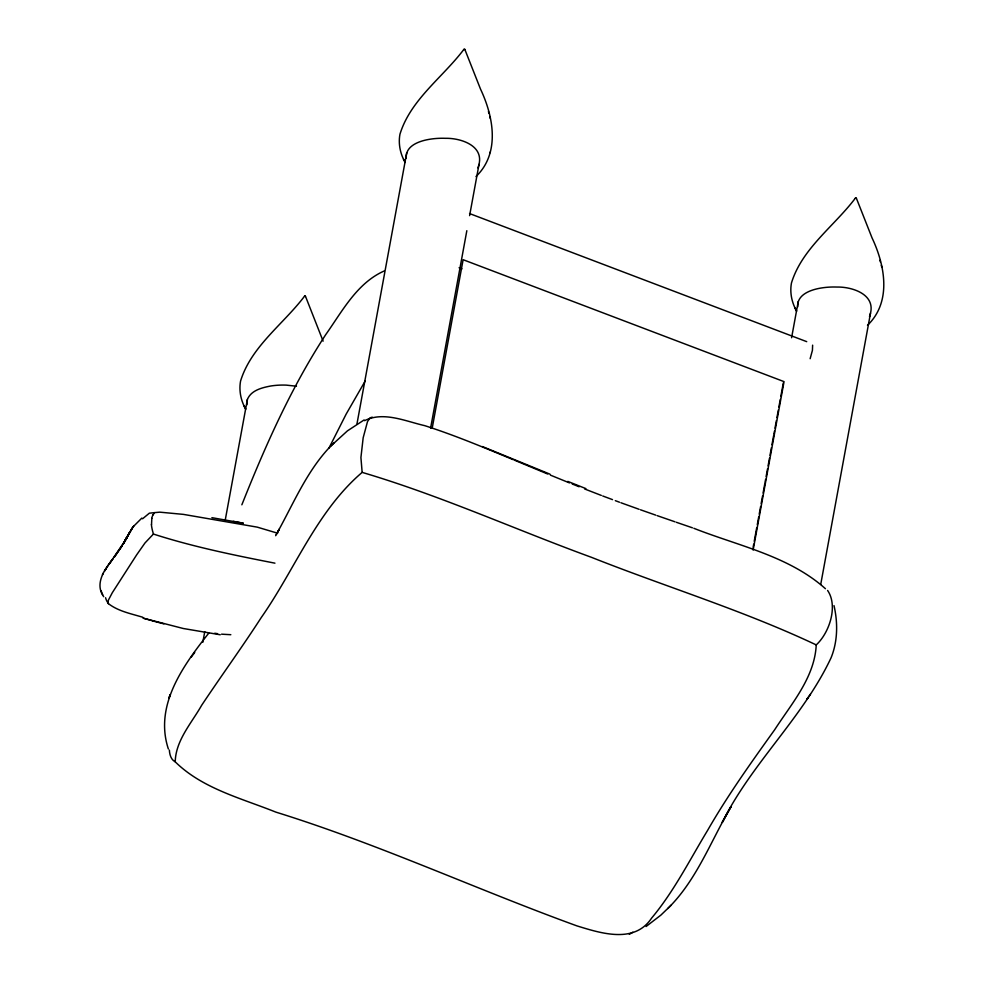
<?xml version="1.0" encoding="UTF-8"?>
<svg xmlns="http://www.w3.org/2000/svg" width="984" height="984" viewBox="0 0 984 984"><rect width="100%" height="100%" fill="white"/><g stroke="black" fill="none" stroke-linecap="round" stroke-linejoin="round"><path stroke-width="1.48" d="M827.593 590.437C838.294 606.046 829.389 632.823 816.24 644.901C814.654 677.496 791.517 703.634 774.605 729.845C751.112 762.588 727.656 795.429 707.582 830.422C689.624 860.065 673.954 891.455 651.58 918.146C634.36 944.037 601.089 933.312 576.919 925.882C476.084 889.253 378.483 843.964 275.827 812.107C241.301 798.245 202.446 788.639 175.226 761.837C170.945 759.66 169.592 754.519 169.371 750.079M469.602 215.631L479.011 164.377C483.673 145.325 460.401 138.006 445.604 138.314A58.905 39.262 10.4 0 0 430.069 139.211C420.082 140.749 405.273 145.46 406.257 158.055M856.351 198.251L855.379 198.227L856.351 198.153L872.07 237.956C884.973 265.151 891.91 301.928 867.494 325.298M820.717 584.459L870.52 313.121C875.182 294.081 851.91 286.75 837.113 287.057A58.905 39.262 10.4 0 0 821.579 287.955C811.591 289.493 796.782 294.216 797.766 306.799M202.802 642.318L204.77 631.654M225.213 520.216L247.378 399.504C251.031 390.328 261.941 387.684 270.698 386.011A58.905 39.262 10.4 0 1 286.221 385.125L296.467 386.208M356.921 424.153L406.749 152.704M430.598 428.175L466.834 230.699M432.197 428.163L463.12 259.702L784.051 381.632L753.129 550.093M753.129 547.276L753.719 544.14M754.236 541.249L756.757 527.559M757.286 524.669L758.701 517.006M759.217 514.115L760.632 506.465M761.161 503.562L762.575 495.911M763.092 493.009L764.752 483.968M765.06 482.344L765.614 479.331M766.13 476.428L767.557 468.778M768.074 465.875L769.488 458.224M770.005 455.321L771.419 447.671M771.948 444.768L773.609 435.728M773.916 434.104L774.469 431.09M774.986 428.188L776.401 420.537M776.929 417.634L778.344 409.984M778.861 407.081L780.275 399.43M780.804 396.527L783.326 382.85M791.591 337.746L798.258 301.448M151.831 518.408L151.524 524.62M247.378 399.504L246.873 404.854M464.792 49.335L463.87 49.483L464.842 49.409L480.561 89.212C493.464 116.407 500.401 153.172 475.985 176.554M477.978 167.981L479.011 164.377M869.487 316.725L870.52 313.121M810.139 358.705L812.427 350.316L812.624 345.163M490.044 152.704L490.303 151.905M241.855 504.804C265.213 446.023 291.055 387.819 325.692 334.683C342.161 311.461 356.835 283.146 384.067 271.043M120.835 547.645L124.587 541.471L109.15 564.078L112.852 558.949C104.759 569.281 94.267 583.573 103.714 596.722M304.548 296.123L305.421 296.442L304.634 296.073C283.613 323.97 251.154 346.405 240.563 381.066C238.915 389.935 240.613 399.246 244.696 407.241M328.963 448.114L346.159 414.104L365.224 380.956M102.459 574.754L103.308 573.106M153.024 514.878L154.611 512.627L159.789 512.16L183.442 514.386L257.267 527.141L277.611 533.205M126.1 538.826L133.221 526.686L141.844 518.088M126.53 537.891L129.826 531.938L123.455 543.648L132.385 527.83L130.503 530.733M277.107 532.996C294.302 502.135 308.017 468.077 333.81 442.997M127.034 536.993L123.861 542.75L127.305 536.563L124.328 541.889M275.655 535.702L279.321 529.146L276.295 534.435M124.082 542.319L127.588 536.145M104.489 571.028L106.174 568.383L104.624 570.818M105.054 570.203L108.56 564.865M208.756 633.155C183.381 665.307 153.971 705.356 168.362 748.972M667.792 908.527C696.795 880.102 710.78 840.939 731.087 806.646L722.281 822.378C751.702 763.067 803.018 717.57 831.086 657.755C837.778 641.273 837.95 622.774 834.001 605.603M191.154 657.287L194.66 652.441L193.787 653.634M810.447 694.237L806.954 699.083L807.827 697.89M132.705 527.387L133.898 525.8M632.872 932.168L629.317 934.357M463.907 49.335C442.948 77.232 410.5 99.63 399.947 134.255C398.286 143.135 399.996 152.434 404.08 160.429M855.416 198.079C834.457 225.976 802.009 248.374 791.456 282.998C789.795 291.879 791.505 301.178 795.589 309.173M142.569 518.789L149.347 513.181L154.611 512.627M330.329 446.465L347.463 430.844L364.105 419.959M671.285 905.059L660.904 915.095L646.058 926.534M274.942 563.168C234.094 555.197 193.061 546.821 153.418 534.054L144.992 542.959L136.69 554.804L112.311 592.712L108.351 600.228L107.957 603.278C117.883 611.224 130.897 613.622 142.778 617.263M816.24 644.901C743.51 610.498 666.18 586.956 591.47 557.325C514.927 529.367 440.377 495.506 362.149 472.382C316.725 511.188 294.942 569.465 261.252 617.558C242.076 647.263 221.252 675.848 201.671 705.27C191.572 723.08 175.656 740.435 175.226 761.837M364.597 420.672C383.416 411.078 405.629 421.3 424.694 425.642C454.891 435.285 484.128 447.622 513.39 459.737M230.822 634.705L221.572 634.176M372.284 417.167L370.07 417.831L367.512 421.595L363.17 437.769L360.919 457.548L362.149 472.382M220.256 634.766L183.245 628.493L143.024 618.112L153.123 620.99M214.733 633.253L217.562 633.671M211.904 517.67L243.109 523.193M233.306 521.323L243.269 523.217M153.246 621.064L163.91 623.881M676.316 522.27L692.429 527.805M657.164 515.641L674.975 521.803M693.843 528.297C738.394 545.886 788.922 556.022 825.441 588.727M640.486 509.786L655.774 515.149M620.916 502.75L639.096 509.294M602.725 495.973L612.515 499.626M615.32 500.659L619.514 502.234M469.553 213.553L806.72 341.657M459.085 267.746L461.951 268.841M584.644 488.962L601.335 495.432M567.817 481.41L585.886 488.605M569.49 482.91L550.437 475.137M572.245 484.005L579.133 486.76M482.381 446.552L549.982 474.165M547.744 474.03L514.767 460.303M108.449 603.684L106.825 601.089A29.385 22.349 -10.4 0 1 105.571 597.731M795.035 308.078L796.634 311.227L796.093 310.169M403.526 159.334L405.125 162.483L404.584 161.425M244.143 406.146L245.742 409.282L245.213 408.225M101.118 590.941L102.705 594.803M305.446 296.196L323.109 341.153M153.418 534.054L152.434 530.462A29.385 14.858 63.4 0 1 151.401 524.546M879.942 260.268L880.397 261.99M881.295 265.311L881.787 267.144M488.433 111.524L488.888 113.246M489.786 116.567L490.278 118.4M151.77 518.347A29.2 15.067 62.3 0 1 152.987 514.817M170.109 694.889L168.928 698.234L170.109 694.889M122.164 545.702L114.341 557.067L122.164 545.702"/></g></svg>
